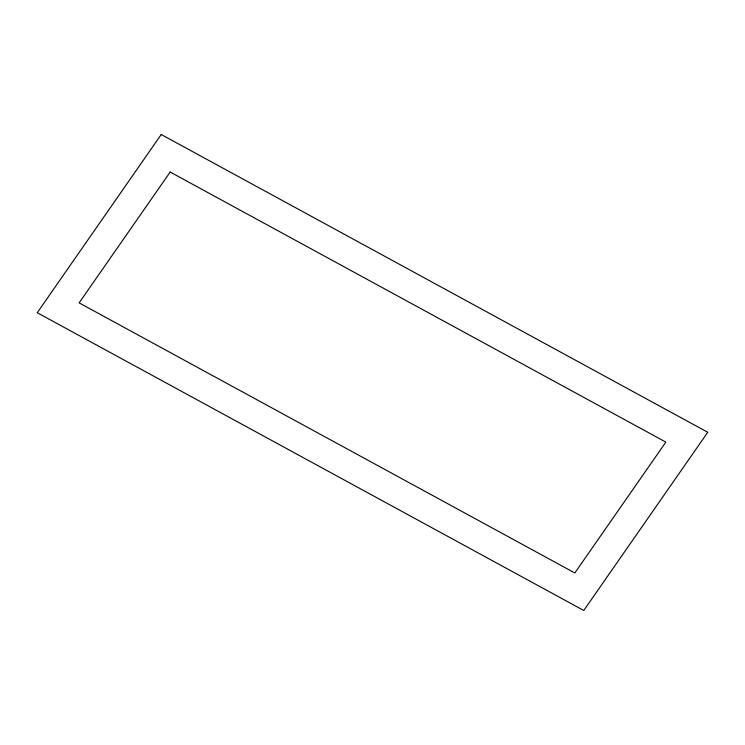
<?xml version="1.0" encoding="UTF-8"?>
<svg xmlns="http://www.w3.org/2000/svg" width="745" height="745" viewBox="0 0 745 745"><rect width="100%" height="100%" fill="white"/><g stroke="black" fill="none" stroke-linecap="round" stroke-linejoin="round"><path stroke-width="1.12" d="M161.227 134.519L37.25 312.723L583.773 610.481L707.75 432.277L161.227 134.519M170.177 172.039L79.138 302.889L574.823 572.961L665.862 442.111L170.177 172.039"/></g></svg>
